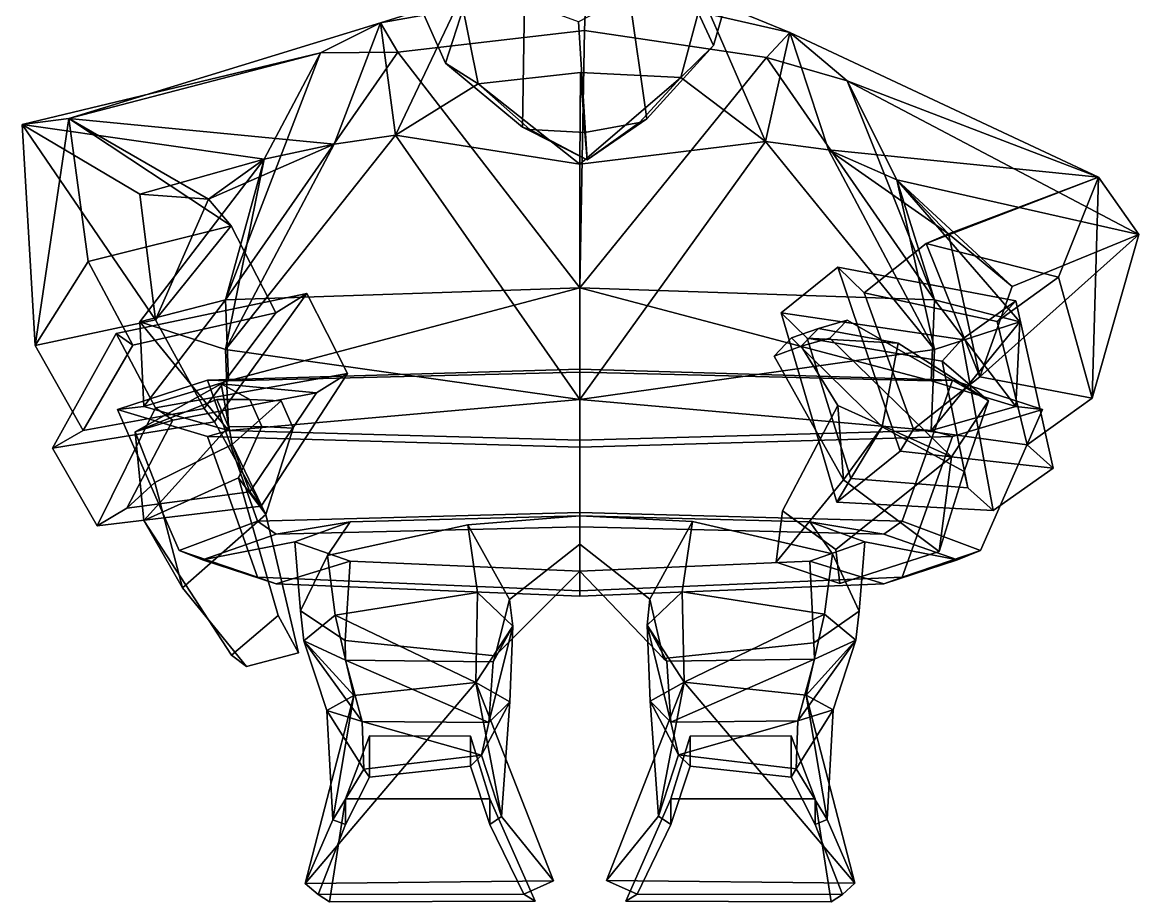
# Model space of a CAD drawing. Extents: x -184 to 181, y -153 to 327.
# Drawn here: x -184.3 to 180.5, y -153 to 134.3 of the extents above; entities that cross this region are included whole.
import ezdxf

# ---------------------------------------------------------------- set-up
doc = ezdxf.new("R2010")
doc.units = 0

msp = doc.modelspace()

# ---------------------------------------------------------------- linework, layer by layer
for points in [[(28.538197, 154.936157, 97.098228), (41.595497, 126.656586, 70.162338), (49.707268, 155.022217, 51.032448), (49.892078, 165.7005, 81.249802)], [(-36.35862, 150.694702, 97.553337), (-59.151081, 158.573792, 82.014503), (-58.000065, 147.982788, 51.787781), (-45.999107, 120.931671, 70.776627)], [(-0.013046, 146.17572, -5.8792), (-67.26973, 134.145935, -3.738704), (-41.010559, 142.347687, 26.432428), (-0.426153, 153.716309, 3.842422)], [(-0.426153, 153.716309, 3.842422), (38.020721, 142.708801, 26.686291), (66.512787, 130.990448, -4.009939), (-0.013046, 146.17572, -5.8792)], [(19.819839, 102.712036, 104.665787), (41.595497, 126.656586, 70.162338), (28.538197, 154.936157, 97.098228), (14.084555, 143.098267, 118.388573)], [(41.595497, 126.656586, 70.162338), (30.886786, 116.210541, 56.32729), (38.020721, 142.708801, 26.686291), (49.707268, 155.022217, 51.032448)], [(-20.812542, 100.056427, 104.950729), (-20.191292, 140.858093, 118.628944), (-36.35862, 150.694702, 97.553337), (-45.999107, 120.931671, 70.776627)], [(-0.013046, 146.17572, -5.8792), (-0.61281, 131.640076, -55.698208), (-61.523647, 124.550598, -48.40007), (-67.26973, 134.145935, -3.738704)], [(-45.999107, 120.931671, 70.776627), (-58.000065, 147.982788, 51.787781), (-41.010559, 142.347687, 26.432428), (-35.345306, 114.14093, 56.549362)], [(-0.013046, 146.17572, -5.8792), (66.512787, 130.990448, -4.009939), (58.914452, 122.821899, -48.135303), (-0.61281, 131.640076, -55.698208)], [(-67.26973, 134.145935, -3.738704), (-62.367287, 97.37558, 52.218258), (-41.010559, 142.347687, 26.432428)], [(-62.367287, 97.37558, 52.218258), (-35.345306, 114.14093, 56.549362), (-41.010559, 142.347687, 26.432428)], [(0.324657, 89.311188, 109.36425), (19.819839, 102.712036, 104.665787), (14.084555, 143.098267, 118.388573), (-2.505983, 134.377411, 125.727081)], [(58.613087, 95.290283, 52.275749), (38.020721, 142.708801, 26.686291), (30.886786, 116.210541, 56.32729)], [(66.512787, 130.990448, -4.009939), (38.020721, 142.708801, 26.686291), (58.613087, 95.290283, 52.275749)], [(0.324657, 89.311188, 109.36425), (-2.505983, 134.377411, 125.727081), (-20.191292, 140.858093, 118.628944), (-20.812542, 100.056427, 104.950729)], [(-82.355919, 94.438126, 26.685612), (-67.26973, 134.145935, -3.738704), (-169.128723, 102.874939, -5.035941)], [(-86.877335, 124.314941, -37.816299), (-169.128723, 102.874939, -5.035941), (-67.26973, 134.145935, -3.738704)], [(-86.877335, 124.314941, -37.816299), (-67.26973, 134.145935, -3.738704), (-61.523647, 124.550598, -48.40007)], [(-82.355919, 94.438126, 26.685612), (-62.367287, 97.37558, 52.218258), (-67.26973, 134.145935, -3.738704)], [(-2.069464, 47.516098, -106.734833), (-61.523647, 124.550598, -48.40007), (-0.61281, 131.640076, -55.698208)], [(-2.069464, 47.516098, -106.734833), (-0.61281, 131.640076, -55.698208), (58.914452, 122.821899, -48.135303)], [(79.171677, 92.617706, 31.824856), (66.512787, 130.990448, -4.009939), (58.613087, 95.290283, 52.275749)], [(85.25959, 115.196899, -38.650887), (58.914452, 122.821899, -48.135303), (66.512787, 130.990448, -4.009939)], [(79.171677, 92.617706, 31.824856), (167.373611, 83.631744, 7.476538), (66.512787, 130.990448, -4.009939)], [(85.25959, 115.196899, -38.650887), (66.512787, 130.990448, -4.009939), (167.373611, 83.631744, 7.476538)], [(-86.877335, 124.314941, -37.816299), (-184.27742, 100.887344, -45.774765), (-169.128723, 102.874939, -5.035941)], [(-105.200508, 89.572311, -15.410001), (-184.27742, 100.887344, -45.774765), (-86.877335, 124.314941, -37.816299)], [(-117.911842, 43.611603, -70.882919), (-61.523647, 124.550598, -48.40007), (-2.069464, 47.516098, -106.734833)], [(-117.911842, 43.611603, -70.882919), (-86.877335, 124.314941, -37.816299), (-61.523647, 124.550598, -48.40007)], [(-117.911842, 43.611603, -70.882919), (-105.200508, 89.572311, -15.410001), (-86.877335, 124.314941, -37.816299)], [(19.819839, 102.712036, 104.665787), (17.360697, 101.544067, 88.793114), (30.886786, 116.210541, 56.32729), (41.595497, 126.656586, 70.162338)], [(-20.812542, 100.056427, 104.950729), (-45.999107, 120.931671, 70.776627), (-35.345306, 114.14093, 56.549362), (-18.444212, 99.203979, 89.044205)], [(113.772919, 43.611603, -70.882912), (-2.069464, 47.516098, -106.734833), (58.914452, 122.821899, -48.135303)], [(113.772919, 43.611603, -70.882912), (58.914452, 122.821899, -48.135303), (85.25959, 115.196899, -38.650887)], [(-18.444212, 99.203979, 89.044205), (-35.345306, 114.14093, 56.549362), (-1.879972, 117.848602, 60.951553), (-0.434574, 98.294373, 84.821075)], [(-1.879972, 117.848602, 60.951553), (-35.345306, 114.14093, 56.549362), (-2.069461, 87.923172, 58.946205)], [(-1.879972, 117.848602, 60.951553), (-2.069461, 87.923172, 58.946205), (30.886786, 116.210541, 56.32729)], [(17.360697, 101.544067, 88.793114), (-0.434574, 98.294373, 84.821075), (-1.879972, 117.848602, 60.951553), (30.886786, 116.210541, 56.32729)], [(-2.069461, 87.923172, 58.946205), (-35.345306, 114.14093, 56.549362), (-62.367287, 97.37558, 52.218258)], [(-2.069461, 87.923172, 58.946205), (58.613087, 95.290283, 52.275749), (30.886786, 116.210541, 56.32729)], [(113.772919, 43.611603, -70.882912), (85.25959, 115.196899, -38.650887), (101.556412, 82.808777, -11.790393)], [(85.25959, 115.196899, -38.650887), (167.373611, 83.631744, 7.476538), (180.532669, 64.90976, -29.319927)], [(101.556412, 82.808777, -11.790393), (85.25959, 115.196899, -38.650887), (180.532669, 64.90976, -29.319927)], [(-180.116882, 28.709549, -9.917194), (-169.128723, 102.874939, -5.035941), (-184.27742, 100.887344, -45.774765)], [(-180.116882, 28.709549, -9.917194), (-162.802261, 56.095306, 19.713604), (-169.128723, 102.874939, -5.035941)], [(-82.355919, 94.438126, 26.685612), (-169.128723, 102.874939, -5.035941), (-123.454453, 76.490143, -8.259327)], [(-116.045807, 67.731842, -2.685701), (-123.454453, 76.490143, -8.259327), (-169.128723, 102.874939, -5.035941)], [(-116.045807, 67.731842, -2.685701), (-169.128723, 102.874939, -5.035941), (-162.802261, 56.095306, 19.713604)], [(0.324657, 89.311188, 109.36425), (17.360697, 101.544067, 88.793114), (19.819839, 102.712036, 104.665787)], [(-145.873108, 78.103699, -50.815151), (-184.27742, 100.887344, -45.774765), (-105.200508, 89.572311, -15.410001)], [(-140.799667, 37.05394, -31.120358), (-180.116882, 28.709549, -9.917194), (-184.27742, 100.887344, -45.774765)], [(-140.799667, 37.05394, -31.120358), (-184.27742, 100.887344, -45.774765), (-145.873108, 78.103699, -50.815151)], [(0.324657, 89.311188, 109.36425), (-20.812542, 100.056427, 104.950729), (-18.444212, 99.203979, 89.044205)], [(0.324657, 89.311188, 109.36425), (-18.444212, 99.203979, 89.044205), (-0.434574, 98.294373, 84.821075)], [(0.324657, 89.311188, 109.36425), (-0.434574, 98.294373, 84.821075), (17.360697, 101.544067, 88.793114)], [(-2.069462, 11.0802, 123.390068), (-62.367287, 97.37558, 52.218258), (-117.911835, 27.382263, 89.88224)], [(-117.911835, 27.382263, 89.88224), (-62.367287, 97.37558, 52.218258), (-82.355919, 94.438126, 26.685612)], [(-2.069462, 11.0802, 123.390068), (-2.069461, 87.923172, 58.946205), (-62.367287, 97.37558, 52.218258)], [(-2.069462, 11.0802, 123.390068), (58.613087, 95.290283, 52.275749), (-2.069461, 87.923172, 58.946205)], [(-2.069462, 11.0802, 123.390068), (113.772919, 27.382263, 89.88224), (58.613087, 95.290283, 52.275749)], [(113.772919, 27.382263, 89.88224), (79.171677, 92.617706, 31.824856), (58.613087, 95.290283, 52.275749)], [(-105.200508, 89.572311, -15.410001), (-82.355919, 94.438126, 26.685612), (-123.454453, 76.490143, -8.259327)], [(-117.911835, 27.382263, 89.88224), (-82.355919, 94.438126, 26.685612), (-105.200508, 89.572311, -15.410001)], [(113.772919, 27.382263, 89.88224), (101.556412, 82.808777, -11.790393), (79.171677, 92.617706, 31.824856)], [(101.556412, 82.808777, -11.790393), (118.425316, 65.117706, 12.644538), (79.171677, 92.617706, 31.824856)], [(79.171677, 92.617706, 31.824856), (118.425316, 65.117706, 12.644538), (167.373611, 83.631744, 7.476538)], [(-145.873108, 78.103699, -50.815151), (-105.200508, 89.572311, -15.410001), (-123.454453, 76.490143, -8.259327)], [(-117.911835, 27.382263, 89.88224), (-105.200508, 89.572311, -15.410001), (-145.836548, 36.403244, 0.521921)], [(-145.836548, 36.403244, 0.521921), (-105.200508, 89.572311, -15.410001), (-117.911842, 43.611603, -70.882919)], [(113.772919, 27.382263, 89.88224), (141.697617, 36.403244, 0.521925), (101.556412, 82.808777, -11.790393)], [(141.697617, 36.403244, 0.521925), (113.772919, 43.611603, -70.882912), (101.556412, 82.808777, -11.790393)], [(139.204041, 47.95694, -26.929749), (118.425316, 65.117706, 12.644538), (101.556412, 82.808777, -11.790393)], [(139.204041, 47.95694, -26.929749), (101.556412, 82.808777, -11.790393), (180.532669, 64.90976, -29.319927)], [(111.053299, 62.023834, 18.092258), (167.373611, 83.631744, 7.476538), (118.425316, 65.117706, 12.644538)], [(111.053299, 62.023834, 18.092258), (154.310989, 51.023148, 46.920353), (167.373611, 83.631744, 7.476538)], [(165.288376, 11.425339, 31.451975), (167.373611, 83.631744, 7.476538), (154.310989, 51.023148, 46.920353)], [(165.288376, 11.425339, 31.451975), (180.532669, 64.90976, -29.319927), (167.373611, 83.631744, 7.476538)], [(-140.799667, 37.05394, -31.120358), (-145.873108, 78.103699, -50.815151), (-123.454453, 76.490143, -8.259327)], [(-140.799667, 37.05394, -31.120358), (-123.454453, 76.490143, -8.259327), (-116.045807, 67.731842, -2.685701)], [(-162.802261, 56.095306, 19.713604), (-148.200378, 28.739685, 38.306675), (-101.476746, 39.306519, 14.178519), (-116.045807, 67.731842, -2.685701)], [(-116.045807, 67.731842, -2.685701), (-101.476746, 39.306519, 14.178519), (-124.890518, 8.115479, -16.289568), (-140.799667, 37.05394, -31.120358)], [(111.053299, 62.023834, 18.092258), (128.598511, 18.457962, 5.578405), (106.919014, 1.346451, 28.981041), (90.798592, 45.900375, 43.280315)], [(154.310989, 51.023148, 46.920353), (111.053299, 62.023834, 18.092258), (90.798592, 45.900375, 43.280315), (134.257843, 36.541519, 73.290794)], [(128.598511, 18.457962, 5.578405), (111.053299, 62.023834, 18.092258), (118.425316, 65.117706, 12.644538)], [(128.598511, 18.457962, 5.578405), (118.425316, 65.117706, 12.644538), (139.204041, 47.95694, -26.929749)], [(128.598511, 18.457962, 5.578405), (139.204041, 47.95694, -26.929749), (180.532669, 64.90976, -29.319927)], [(128.598511, 18.457962, 5.578405), (180.532669, 64.90976, -29.319927), (165.288376, 11.425339, 31.451975)], [(-164.443878, 0.956573, 7.071625), (-148.200378, 28.739685, 38.306675), (-162.802261, 56.095306, 19.713604), (-180.116882, 28.709549, -9.917194)], [(102.636093, -5.84166, 21.002914), (81.863823, -22.522705, 42.40176), (63.752842, 39.304367, 64.464226), (82.192108, 54.256516, 41.36253)], [(82.192108, 54.256516, 41.36253), (63.752842, 39.304367, 64.464226), (122.727051, 30.679428, 106.57325), (140.440628, 43.262711, 82.545059)], [(102.636093, -5.84166, 21.002914), (82.192108, 54.256516, 41.36253), (90.798592, 45.900375, 43.280315), (106.919014, 1.346451, 28.981041)], [(82.192108, 54.256516, 41.36253), (140.440628, 43.262711, 82.545059), (134.257843, 36.541519, 73.290794), (90.798592, 45.900375, 43.280315)], [(-116.878433, 17.149979, -78.540314), (-117.911842, 43.611603, -70.882919), (-2.069464, 47.516098, -106.734833)], [(-116.878433, 17.149979, -78.540314), (-2.069464, 47.516098, -106.734833), (-2.03787, 19.954697, -109.8871)], [(112.739502, 17.149994, -78.540314), (-2.03787, 19.954697, -109.8871), (-2.069464, 47.516098, -106.734833)], [(112.739502, 17.149994, -78.540314), (-2.069464, 47.516098, -106.734833), (113.772919, 43.611603, -70.882912)], [(144.099197, -3.826309, 56.409843), (165.288376, 11.425339, 31.451975), (154.310989, 51.023148, 46.920353), (134.257843, 36.541519, 73.290794)], [(-91.261032, 45.715805, 15.639552), (-153.65535, 32.581924, 49.465679), (-140.774841, 8.325974, 66.647209), (-78.065781, 19.526688, 31.04336)], [(-91.261032, 45.715805, 15.639552), (-101.476746, 39.306519, 14.178519), (-148.200378, 28.739685, 38.306675), (-153.65535, 32.581924, 49.465679)], [(-121.486687, 3.772964, -26.449259), (-124.890518, 8.115479, -16.289568), (-101.476746, 39.306519, 14.178519), (-91.261032, 45.715805, 15.639552)], [(-121.486687, 3.772964, -26.449259), (-91.261032, 45.715805, 15.639552), (-78.065781, 19.526688, 31.04336), (-106.217346, -23.821236, -13.293921)], [(-144.562393, 8.797226, 4.200731), (-145.836548, 36.403244, 0.521921), (-117.911842, 43.611603, -70.882919)], [(-144.562393, 8.797226, 4.200731), (-117.911842, 43.611603, -70.882919), (-116.878433, 17.149979, -78.540314)], [(140.423492, 8.797226, 4.200735), (112.739502, 17.149994, -78.540314), (113.772919, 43.611603, -70.882912)], [(140.423492, 8.797226, 4.200735), (113.772919, 43.611603, -70.882912), (141.697617, 36.403244, 0.521925)], [(132.978607, -25.279663, 81.516594), (152.54892, -11.382721, 58.693508), (140.440628, 43.262711, 82.545059), (122.727051, 30.679428, 106.57325)], [(152.54892, -11.382721, 58.693508), (144.099197, -3.826309, 56.409843), (134.257843, 36.541519, 73.290794), (140.440628, 43.262711, 82.545059)], [(-140.799667, 37.05394, -31.120358), (-124.890518, 8.115479, -16.289568), (-164.443878, 0.956573, 7.071625), (-180.116882, 28.709549, -9.917194)], [(81.863823, -22.522705, 42.40176), (86.50116, -14.769257, 51.021816), (72.226204, 31.116104, 66.376228), (63.752842, 39.304367, 64.464226)], [(63.752842, 39.304367, 64.464226), (72.226204, 31.116104, 66.376228), (116.310257, 23.580399, 96.892334), (122.727051, 30.679428, 106.57325)], [(70.224411, 28.41507, 119.172981), (79.650215, 31.021652, 124.973839), (85.313499, 36.989227, 114.984978), (75.950668, 34.284302, 109.137421)], [(75.950668, 34.284302, 109.137421), (85.313499, 36.989227, 114.984978), (131.442688, 10.572571, 79.037415), (101.94677, 29.486984, 75.258301)], [(79.650215, 31.021652, 124.973839), (119.315689, -7.735153, 104.115082), (131.442688, 10.572571, 79.037415), (85.313499, 36.989227, 114.984978)], [(-116.878433, 0.884094, 82.586967), (-145.836548, 36.403244, 0.521921), (-144.562393, 8.797226, 4.200731)], [(-116.878433, 0.884094, 82.586967), (-117.911835, 27.382263, 89.88224), (-145.836548, 36.403244, 0.521921)], [(61.434349, 25.216995, 113.415581), (70.224411, 28.41507, 119.172981), (75.950668, 34.284302, 109.137421), (67.120018, 31.193024, 103.39315)], [(67.120018, 31.193024, 103.39315), (75.950668, 34.284302, 109.137421), (101.94677, 29.486984, 75.258301), (96.759895, 2.150848, 57.951656)], [(112.739502, 0.884094, 82.586975), (141.697617, 36.403244, 0.521925), (113.772919, 27.382263, 89.88224)], [(112.739502, 0.884094, 82.586975), (140.423492, 8.797226, 4.200735), (141.697617, 36.403244, 0.521925)], [(-159.846237, -30.281433, 21.813068), (-140.774841, 8.325974, 66.647209), (-153.65535, 32.581924, 49.465679), (-174.377655, -4.906113, 6.258451)], [(-174.377655, -4.906113, 6.258451), (-153.65535, 32.581924, 49.465679), (-148.200378, 28.739685, 38.306675), (-164.443878, 0.956573, 7.071625)], [(61.434349, 25.216995, 113.415581), (67.120018, 31.193024, 103.39315), (96.759895, 2.150848, 57.951656), (84.092262, -15.231079, 83.402855)], [(70.224411, 28.41507, 119.172981), (82.228264, 9.041473, 113.901093), (119.315689, -7.735153, 104.115082), (79.650215, 31.021652, 124.973839)], [(96.759895, 2.150848, 57.951656), (101.94677, 29.486984, 75.258301), (72.226204, 31.116104, 66.376228), (86.50116, -14.769257, 51.021816)], [(101.94677, 29.486984, 75.258301), (131.442688, 10.572571, 79.037415), (116.310257, 23.580399, 96.892334), (72.226204, 31.116104, 66.376228)], [(132.978607, -25.279663, 81.516594), (122.727051, 30.679428, 106.57325), (116.310257, 23.580399, 96.892334), (124.66996, -17.811188, 79.294693)], [(-116.878433, 0.884094, 82.586967), (-2.069462, 11.0802, 123.390068), (-117.911835, 27.382263, 89.88224)], [(112.739502, 0.884094, 82.586975), (113.772919, 27.382263, 89.88224), (-2.069462, 11.0802, 123.390068)], [(61.434349, 25.216995, 113.415581), (84.092262, -15.231079, 83.402855), (82.228264, 9.041473, 113.901093), (70.224411, 28.41507, 119.172981)], [(123.461662, -12.471405, 62.578999), (124.66996, -17.811188, 79.294693), (116.310257, 23.580399, 96.892334), (131.442688, 10.572571, 79.037415)], [(-78.065781, 19.526688, 31.04336), (-140.774841, 8.325974, 66.647209), (-135.131714, 4.256348, 54.947433), (-88.117767, 13.242172, 29.641954)], [(-107.398743, -28.683228, -85.278419), (-123.803268, 17.376694, -90.59626), (-2.068983, 20.986877, -126.102699), (-2.069467, -25.883934, -120.6922)], [(-123.803268, 17.376694, -90.59626), (-116.878433, 17.149979, -78.540314), (-2.03787, 19.954697, -109.8871), (-2.068983, 20.986877, -126.102699)], [(-106.217346, -23.821236, -13.293921), (-78.065781, 19.526688, 31.04336), (-88.117767, 13.242172, 29.641954), (-109.907211, -19.138931, -2.321817)], [(103.259811, -28.68322, -85.278419), (-2.069467, -25.883934, -120.6922), (-2.068983, 20.986877, -126.102699), (119.664337, 17.376694, -90.59626)], [(119.664337, 17.376694, -90.59626), (-2.068983, 20.986877, -126.102699), (-2.03787, 19.954697, -109.8871), (112.739502, 17.149994, -78.540314)], [(128.598511, 18.457962, 5.578405), (165.288376, 11.425339, 31.451975), (144.099197, -3.826309, 56.409843), (106.919014, 1.346451, 28.981041)], [(-132.977158, -38.264717, 9.634261), (-153.218445, 7.795197, 4.316419), (-123.803268, 17.376694, -90.59626), (-107.398743, -28.683228, -85.278419)], [(-123.803268, 17.376694, -90.59626), (-153.218445, 7.795197, 4.316419), (-144.562393, 8.797226, 4.200731), (-116.878433, 17.149979, -78.540314)], [(-119.281433, 16.181458, 39.479507), (-88.117767, 13.242172, 29.641954), (-135.131714, 4.256348, 54.947433), (-147.370895, 0.433517, 37.351341)], [(-109.972107, 10.990005, 87.16394), (-119.281433, 16.181458, 39.479507), (-147.370895, 0.433517, 37.351341), (-120.74498, 10.995209, 90.785866)], [(-115.650429, -3.688599, 17.376215), (-109.907211, -19.138931, -2.321817), (-88.117767, 13.242172, 29.641954), (-119.281433, 16.181458, 39.479507)], [(-99.681236, 10.562027, 83.362885), (-115.650429, -3.688599, 17.376215), (-119.281433, 16.181458, 39.479507), (-109.972107, 10.990005, 87.16394)], [(128.838226, -38.264709, 9.634265), (103.259811, -28.68322, -85.278419), (119.664337, 17.376694, -90.59626), (149.079514, 7.795212, 4.316423)], [(119.664337, 17.376694, -90.59626), (112.739502, 17.149994, -78.540314), (140.423492, 8.797226, 4.200735), (149.079514, 7.795212, 4.316423)], [(-116.856903, 2.149124, 99.393532), (-120.74498, 10.995209, 90.785866), (-147.370895, 0.433517, 37.351341), (-144.562851, -28.529312, 56.946594)], [(-106.048439, 2.222198, 95.863396), (-109.972107, 10.990005, 87.16394), (-120.74498, 10.995209, 90.785866), (-116.856903, 2.149124, 99.393532)], [(-116.878433, 0.884094, 82.586967), (-2.069462, -2.241638, 114.001472), (-2.069462, 11.0802, 123.390068)], [(-95.778496, 1.697205, 92.004227), (-99.681236, 10.562027, 83.362885), (-109.972107, 10.990005, 87.16394), (-106.048439, 2.222198, 95.863396)], [(112.739502, 0.884094, 82.586975), (-2.069462, 11.0802, 123.390068), (-2.069462, -2.241638, 114.001472)], [(-121.486687, 3.772964, -26.449259), (-174.377655, -4.906113, 6.258451), (-164.443878, 0.956573, 7.071625), (-124.890518, 8.115479, -16.289568)], [(-159.846237, -30.281433, 21.813068), (-150.072647, -24.491249, 22.649309), (-135.131714, 4.256348, 54.947433), (-140.774841, 8.325974, 66.647209)], [(-153.218445, 7.795197, 4.316419), (-123.803268, -1.003769, 91.477562), (-116.878433, 0.884094, 82.586967), (-144.562393, 8.797226, 4.200731)], [(-123.803268, -1.003769, 91.477562), (-153.218445, 7.795197, 4.316419), (-132.977158, -38.264717, 9.634261), (-107.398735, -47.063683, 96.79541)], [(-95.778496, 1.697205, 92.004227), (-104.717194, -26.502777, 45.366779), (-115.650429, -3.688599, 17.376215), (-99.681236, 10.562027, 83.362885)], [(62.086258, -42.091507, 143.010147), (64.188309, -25.375351, 152.514679), (82.228264, 9.041473, 113.901093), (84.092262, -15.231079, 83.402855)], [(64.188309, -25.375351, 152.514679), (81.598091, -37.957077, 153.458862), (119.315689, -7.735153, 104.115082), (82.228264, 9.041473, 113.901093)], [(119.664337, -1.003754, 91.47757), (103.259811, -47.063675, 96.79541), (128.838226, -38.264709, 9.634265), (149.079514, 7.795212, 4.316423)], [(149.079514, 7.795212, 4.316423), (140.423492, 8.797226, 4.200735), (112.739502, 0.884094, 82.586975), (119.664337, -1.003754, 91.47757)], [(115.300674, -38.573975, 85.345123), (123.461662, -12.471405, 62.578999), (131.442688, 10.572571, 79.037415), (119.315689, -7.735153, 104.115082)], [(-121.486687, 3.772964, -26.449259), (-106.217346, -23.821236, -13.293921), (-159.846237, -30.281433, 21.813068), (-174.377655, -4.906113, 6.258451)], [(-140.966949, -16.049011, 17.147139), (-147.370895, 0.433517, 37.351341), (-135.131714, 4.256348, 54.947433), (-150.072647, -24.491249, 22.649309)], [(-131.904205, -50.474678, 30.915382), (-144.562851, -28.529312, 56.946594), (-147.370895, 0.433517, 37.351341), (-140.966949, -16.049011, 17.147139)], [(-106.048439, 2.222198, 95.863396), (-116.856903, 2.149124, 99.393532), (-144.562851, -28.529312, 56.946594), (-113.612617, -14.56929, 81.439423)], [(-2.069462, -4.550644, 126.977654), (-2.069462, -2.241638, 114.001472), (-116.878433, 0.884094, 82.586967), (-123.803268, -1.003769, 91.477562)], [(-95.778496, 1.697205, 92.004227), (-106.048439, 2.222198, 95.863396), (-113.612617, -14.56929, 81.439423), (-104.717194, -26.502777, 45.366779)], [(-2.069462, -4.550644, 126.977654), (119.664337, -1.003754, 91.47757), (112.739502, 0.884094, 82.586975), (-2.069462, -2.241638, 114.001472)], [(84.092262, -15.231079, 83.402855), (96.759895, 2.150848, 57.951656), (123.461662, -12.471405, 62.578999), (115.300674, -38.573975, 85.345123)], [(96.759895, 2.150848, 57.951656), (86.50116, -14.769257, 51.021816), (124.66996, -17.811188, 79.294693), (123.461662, -12.471405, 62.578999)], [(102.636093, -5.84166, 21.002914), (106.919014, 1.346451, 28.981041), (144.099197, -3.826309, 56.409843), (152.54892, -11.382721, 58.693508)], [(-2.069463, -51.43277, 132.390427), (-2.069462, -4.550644, 126.977654), (-123.803268, -1.003769, 91.477562), (-107.398735, -47.063683, 96.79541)], [(-2.069463, -51.43277, 132.390427), (103.259811, -47.063675, 96.79541), (119.664337, -1.003754, 91.47757), (-2.069462, -4.550644, 126.977654)], [(-115.650429, -3.688599, 17.376215), (-140.966949, -16.049011, 17.147139), (-150.072647, -24.491249, 22.649309), (-109.907211, -19.138931, -2.321817)], [(-104.717194, -26.502777, 45.366779), (-131.904205, -50.474678, 30.915382), (-140.966949, -16.049011, 17.147139), (-115.650429, -3.688599, 17.376215)], [(102.636093, -5.84166, 21.002914), (152.54892, -11.382721, 58.693508), (132.978607, -25.279663, 81.516594), (81.863823, -22.522705, 42.40176)], [(82.82679, -49.062363, 134.731415), (115.300674, -38.573975, 85.345123), (119.315689, -7.735153, 104.115082), (81.598091, -37.957077, 153.458862)], [(-100.697144, -59.545074, 109.923447), (-113.612617, -14.56929, 81.439423), (-144.562851, -28.529312, 56.946594), (-115.891823, -72.457436, 101.880798)], [(-94.067032, -71.681648, 96.398293), (-104.717194, -26.502777, 45.366779), (-113.612617, -14.56929, 81.439423), (-100.697144, -59.545074, 109.923447)], [(62.086258, -42.091507, 143.010147), (84.092262, -15.231079, 83.402855), (115.300674, -38.573975, 85.345123), (82.82679, -49.062363, 134.731415)], [(81.863823, -22.522705, 42.40176), (132.978607, -25.279663, 81.516594), (124.66996, -17.811188, 79.294693), (86.50116, -14.769257, 51.021816)], [(-106.217346, -23.821236, -13.293921), (-109.907211, -19.138931, -2.321817), (-150.072647, -24.491249, 22.649309), (-159.846237, -30.281433, 21.813068)], [(62.086258, -42.091507, 143.010147), (82.82679, -49.062363, 134.731415), (81.598091, -37.957077, 153.458862), (64.188309, -25.375351, 152.514679)], [(-111.041763, -76.241615, 80.959221), (-115.891823, -72.457436, 101.880798), (-144.562851, -28.529312, 56.946594), (-131.904205, -50.474678, 30.915382)], [(-132.977158, -38.264717, 9.634261), (-107.398743, -28.683228, -85.278419), (-101.377144, -32.951477, -72.755859), (-125.450172, -41.30423, 9.985188)], [(-94.067032, -71.681648, 96.398293), (-111.041763, -76.241615, 80.959221), (-131.904205, -50.474678, 30.915382), (-104.717194, -26.502777, 45.366779)], [(-125.450172, -41.30423, 9.985188), (-101.377144, -32.951477, -72.755859), (-77.176857, -28.891846, -55.743134), (-95.199806, -35.45903, 9.310332)], [(-107.398743, -28.683228, -85.278419), (-2.069467, -25.883934, -120.6922), (-2.069467, -30.59124, -104.08197), (-101.377144, -32.951477, -72.755859)], [(-101.377144, -32.951477, -72.755859), (-2.069467, -30.59124, -104.08197), (-2.069466, -26.924599, -82.67308), (-77.176857, -28.891846, -55.743134)], [(-95.199806, -35.45903, 9.310332), (-77.176857, -28.891846, -55.743134), (-84.547188, -39.891312, -33.866947), (-93.395378, -57.975311, 9.371853)], [(-77.176857, -28.891846, -55.743134), (-2.069466, -26.924599, -82.67308), (-38.64814, -29.86293, -58.773888), (-84.547188, -39.891312, -33.866947)], [(-2.069466, -26.924599, -82.67308), (-2.069465, -36.179733, 9.006751), (-25.041691, -54.32608, 6.020479), (-38.64814, -29.86293, -58.773888)], [(103.259811, -28.68322, -85.278419), (97.238205, -32.951462, -72.755852), (-2.069467, -30.59124, -104.08197), (-2.069467, -25.883934, -120.6922)], [(97.238205, -32.951462, -72.755852), (73.037933, -28.891846, -55.74313), (-2.069466, -26.924599, -82.67308), (-2.069467, -30.59124, -104.08197)], [(73.037933, -28.891846, -55.74313), (80.49321, -39.366974, -34.112186), (34.698978, -28.843613, -59.12838), (-2.069466, -26.924599, -82.67308)], [(20.807825, -54.249901, 5.473021), (-2.069465, -36.179733, 9.006751), (-2.069466, -26.924599, -82.67308), (34.698978, -28.843613, -59.12838)], [(19.877596, -62.716881, -0.390617), (20.807825, -54.249901, 5.473021), (34.698978, -28.843613, -59.12838), (31.373661, -51.796082, -27.914082)], [(77.881561, -59.117279, -15.194013), (31.373661, -51.796082, -27.914082), (34.698978, -28.843613, -59.12838), (80.49321, -39.366974, -34.112186)], [(91.060875, -35.45903, 9.310334), (89.147156, -58.123474, 9.030437), (80.49321, -39.366974, -34.112186), (73.037933, -28.891846, -55.74313)], [(121.311241, -41.304222, 9.985191), (91.060875, -35.45903, 9.310334), (73.037933, -28.891846, -55.74313), (97.238205, -32.951462, -72.755852)], [(128.838226, -38.264709, 9.634265), (121.311241, -41.304222, 9.985191), (97.238205, -32.951462, -72.755852), (103.259811, -28.68322, -85.278419)], [(-81.99337, -59.413689, -14.92722), (-84.547188, -39.891312, -33.866947), (-38.64814, -29.86293, -58.773888), (-35.492294, -52.073456, -27.661127)], [(-23.983461, -62.998734, -0.144123), (-35.492294, -52.073456, -27.661127), (-38.64814, -29.86293, -58.773888), (-25.041691, -54.32608, 6.020479)], [(-101.377144, -49.217361, 88.371429), (-125.450172, -41.30423, 9.985188), (-95.199806, -35.45903, 9.310332), (-77.176857, -41.744858, 71.576729)], [(-77.176857, -41.744858, 71.576729), (-95.199806, -35.45903, 9.310332), (-93.395378, -57.975311, 9.371853), (-78.792816, -67.730759, 50.003685)], [(-2.069465, -36.179733, 9.006751), (-2.069464, -45.078262, 97.154205), (-29.795259, -72.692848, 70.257858), (-25.041691, -54.32608, 6.020479)], [(20.807825, -54.249901, 5.473021), (25.304005, -73.612076, 69.710381), (-2.069464, -45.078262, 97.154205), (-2.069465, -36.179733, 9.006751)], [(73.037933, -41.744858, 71.576729), (74.386475, -68.466469, 49.633011), (89.147156, -58.123474, 9.030437), (91.060875, -35.45903, 9.310334)], [(97.238213, -49.217361, 88.371429), (73.037933, -41.744858, 71.576729), (91.060875, -35.45903, 9.310334), (121.311241, -41.304222, 9.985191)], [(-107.398735, -47.063683, 96.79541), (-132.977158, -38.264717, 9.634261), (-125.450172, -41.30423, 9.985188), (-101.377144, -49.217361, 88.371429)], [(-92.252159, -67.86438, 4.324375), (-93.395378, -57.975311, 9.371853), (-84.547188, -39.891312, -33.866947), (-81.99337, -59.413689, -14.92722)], [(88.149597, -67.558846, 4.056153), (77.881561, -59.117279, -15.194013), (80.49321, -39.366974, -34.112186), (89.147156, -58.123474, 9.030437)], [(103.259811, -47.063675, 96.79541), (97.238213, -49.217361, 88.371429), (121.311241, -41.304222, 9.985191), (128.838226, -38.264709, 9.634265)], [(-2.069464, -53.200829, 119.884956), (-101.377144, -49.217361, 88.371429), (-77.176857, -41.744858, 71.576729), (-2.069464, -45.078262, 97.154205)], [(-2.069464, -45.078262, 97.154205), (-77.176857, -41.744858, 71.576729), (-78.792816, -67.730759, 50.003685), (-29.795259, -72.692848, 70.257858)], [(-2.069464, -45.078262, 97.154205), (25.304005, -73.612076, 69.710381), (74.386475, -68.466469, 49.633011), (73.037933, -41.744858, 71.576729)], [(-2.069464, -53.200829, 119.884956), (-2.069464, -45.078262, 97.154205), (73.037933, -41.744858, 71.576729), (97.238213, -49.217361, 88.371429)], [(-2.069463, -51.43277, 132.390427), (-107.398735, -47.063683, 96.79541), (-101.377144, -49.217361, 88.371429), (-2.069464, -53.200829, 119.884956)], [(-2.069463, -51.43277, 132.390427), (-2.069464, -53.200829, 119.884956), (97.238213, -49.217361, 88.371429), (103.259811, -47.063675, 96.79541)], [(-36.073254, -81.469353, -15.771581), (-81.99337, -59.413689, -14.92722), (-35.492294, -52.073456, -27.661127)], [(-36.073254, -81.469353, -15.771581), (-35.492294, -52.073456, -27.661127), (-23.983461, -62.998734, -0.144123)], [(-30.416643, -74.717499, 27.379244), (-23.983461, -62.998734, -0.144123), (-25.041691, -54.32608, 6.020479), (-29.795259, -72.692848, 70.257858)], [(31.965845, -81.275368, -16.02334), (19.877596, -62.716881, -0.390617), (31.373661, -51.796082, -27.914082)], [(26.323862, -74.425293, 27.133383), (25.304005, -73.612076, 69.710381), (20.807825, -54.249901, 5.473021), (19.877596, -62.716881, -0.390617)], [(31.965845, -81.275368, -16.02334), (31.373661, -51.796082, -27.914082), (77.881561, -59.117279, -15.194013)], [(-78.694191, -74.132317, 20.849022), (-78.792816, -67.730759, 50.003685), (-93.395378, -57.975311, 9.371853), (-92.252159, -67.86438, 4.324375)], [(74.59919, -73.826271, 20.586838), (88.149597, -67.558846, 4.056153), (89.147156, -58.123474, 9.030437), (74.386475, -68.466469, 49.633011)], [(-94.067032, -71.681648, 96.398293), (-100.697144, -59.545074, 109.923447), (-115.891823, -72.457436, 101.880798), (-111.041763, -76.241615, 80.959221)], [(-75.990929, -85.717224, -4.063347), (-92.252159, -67.86438, 4.324375), (-81.99337, -59.413689, -14.92722)], [(-75.990929, -85.717224, -4.063347), (-81.99337, -59.413689, -14.92722), (-36.073254, -81.469353, -15.771581)], [(71.888649, -85.511543, -4.327386), (31.965845, -81.275368, -16.02334), (77.881561, -59.117279, -15.194013)], [(71.888649, -85.511543, -4.327386), (77.881561, -59.117279, -15.194013), (88.149597, -67.558846, 4.056153)], [(-24.941086, -87.705833, 9.757137), (-36.073254, -81.469353, -15.771581), (-23.983461, -62.998734, -0.144123)], [(-31.78644, -94.5299, 35.415833), (-24.941086, -87.705833, 9.757137), (-23.983461, -62.998734, -0.144123)], [(-31.78644, -94.5299, 35.415833), (-23.983461, -62.998734, -0.144123), (-30.416643, -74.717499, 27.379244)], [(27.699415, -94.338387, 35.168926), (26.323862, -74.425293, 27.133383), (19.877596, -62.716881, -0.390617)], [(27.699415, -94.338387, 35.168926), (19.877596, -62.716881, -0.390617), (20.843737, -87.515785, 9.510743)], [(20.843737, -87.515785, 9.510743), (19.877596, -62.716881, -0.390617), (31.965845, -81.275368, -16.02334)], [(-73.204498, -94.206581, 29.208473), (-78.694191, -74.132317, 20.849022), (-92.252159, -67.86438, 4.324375)], [(-73.204498, -94.206581, 29.208473), (-92.252159, -67.86438, 4.324375), (-84.817787, -90.594971, 13.806706)], [(-84.817787, -90.594971, 13.806706), (-92.252159, -67.86438, 4.324375), (-75.990929, -85.717224, -4.063347)], [(-30.416643, -74.717499, 27.379244), (-29.795259, -72.692848, 70.257858), (-78.792816, -67.730759, 50.003685), (-78.694191, -74.132317, 20.849022)], [(26.323862, -74.425293, 27.133383), (74.59919, -73.826271, 20.586838), (74.386475, -68.466469, 49.633011), (25.304005, -73.612076, 69.710381)], [(69.115471, -94.002502, 28.94759), (88.149597, -67.558846, 4.056153), (74.59919, -73.826271, 20.586838)], [(69.115471, -94.002502, 28.94759), (80.72274, -90.387047, 13.540982), (88.149597, -67.558846, 4.056153)], [(80.72274, -90.387047, 13.540982), (71.888649, -85.511543, -4.327386), (88.149597, -67.558846, 4.056153)], [(-31.78644, -94.5299, 35.415833), (-30.416643, -74.717499, 27.379244), (-78.694191, -74.132317, 20.849022)], [(-31.78644, -94.5299, 35.415833), (-78.694191, -74.132317, 20.849022), (-73.204498, -94.206581, 29.208473)], [(27.699415, -94.338387, 35.168926), (74.59919, -73.826271, 20.586838), (26.323862, -74.425293, 27.133383)], [(27.699415, -94.338387, 35.168926), (69.115471, -94.002502, 28.94759), (74.59919, -73.826271, 20.586838)], [(-91.84758, -147.126144, -29.48847), (-75.990929, -85.717224, -4.063347), (-36.073254, -81.469353, -15.771581)], [(-10.680984, -146.221512, -35.969856), (-91.84758, -147.126144, -29.48847), (-36.073254, -81.469353, -15.771581)], [(-10.680984, -146.221512, -35.969856), (-36.073254, -81.469353, -15.771581), (-27.66452, -125.183434, -6.697343)], [(-27.66452, -125.183434, -6.697343), (-36.073254, -81.469353, -15.771581), (-24.941086, -87.705833, 9.757137)], [(6.643347, -146.13092, -36.194157), (23.628729, -125.098541, -6.916918), (31.965845, -81.275368, -16.02334)], [(6.643347, -146.13092, -36.194157), (31.965845, -81.275368, -16.02334), (87.812088, -147.019608, -29.733988)], [(23.628729, -125.098541, -6.916918), (20.843737, -87.515785, 9.510743), (31.965845, -81.275368, -16.02334)], [(87.812088, -147.019608, -29.733988), (31.965845, -81.275368, -16.02334), (71.888649, -85.511543, -4.327386)], [(-91.84758, -147.126144, -29.48847), (-82.774567, -126.315987, -3.5702), (-75.990929, -85.717224, -4.063347)], [(-82.774567, -126.315987, -3.5702), (-84.817787, -90.594971, 13.806706), (-75.990929, -85.717224, -4.063347)], [(30.137802, -105.076378, 20.079918), (27.699415, -94.338387, 35.168926), (20.843737, -87.515785, 9.510743)], [(23.628729, -125.098541, -6.916918), (30.137802, -105.076378, 20.079918), (20.843737, -87.515785, 9.510743)], [(87.812088, -147.019608, -29.733988), (71.888649, -85.511543, -4.327386), (78.740051, -126.219887, -3.804442)], [(78.740051, -126.219887, -3.804442), (71.888649, -85.511543, -4.327386), (80.72274, -90.387047, 13.540982)], [(-72.662666, -109.754356, 12.643307), (-73.204498, -94.206581, 29.208473), (-84.817787, -90.594971, 13.806706)], [(-82.774567, -126.315987, -3.5702), (-72.662666, -109.754356, 12.643307), (-84.817787, -90.594971, 13.806706)], [(-27.66452, -125.183434, -6.697343), (-24.941086, -87.705833, 9.757137), (-34.172089, -105.153984, 20.292513)], [(-34.172089, -105.153984, 20.292513), (-24.941086, -87.705833, 9.757137), (-31.78644, -94.5299, 35.415833)], [(78.740051, -126.219887, -3.804442), (80.72274, -90.387047, 13.540982), (68.627838, -109.665955, 12.41852)], [(68.627838, -109.665955, 12.41852), (80.72274, -90.387047, 13.540982), (69.115471, -94.002502, 28.94759)], [(-34.172089, -105.153984, 20.292513), (-31.78644, -94.5299, 35.415833), (-73.204498, -94.206581, 29.208473)], [(-72.662666, -109.754356, 12.643307), (-34.172089, -105.153984, 20.292513), (-73.204498, -94.206581, 29.208473)], [(30.137802, -105.076378, 20.079918), (69.115471, -94.002502, 28.94759), (27.699415, -94.338387, 35.168926)], [(68.627838, -109.665955, 12.41852), (69.115471, -94.002502, 28.94759), (30.137802, -105.076378, 20.079918)], [(-31.473774, -119.444244, 102.617195), (-37.787899, -98.998032, 87.801697), (-70.777412, -98.812729, 87.801697), (-78.613716, -119.444244, 102.617195)], [(-78.613716, -119.444244, 102.617195), (-70.777412, -98.812729, 87.801697), (-70.777412, -112.334427, 35.947453), (-78.613716, -127.827744, 43.725594)], [(-37.787899, -98.998032, 87.801697), (-37.787899, -108.736435, 35.947453), (-70.777412, -112.334427, 35.947453), (-70.777412, -98.812729, 87.801697)], [(-31.473774, -119.444244, 102.617195), (-31.473774, -127.827744, 43.725594), (-37.787899, -108.736435, 35.947453), (-37.787899, -98.998032, 87.801697)], [(27.673773, -119.444244, 102.617195), (74.813721, -119.444244, 102.617195), (66.977409, -98.812729, 87.801697), (33.987896, -98.998032, 87.801697)], [(27.673773, -119.444244, 102.617195), (33.987896, -98.998032, 87.801697), (33.987896, -108.736435, 35.947453), (27.673773, -127.827744, 43.725594)], [(33.987896, -98.998032, 87.801697), (66.977409, -98.812729, 87.801697), (66.977409, -112.334427, 35.947453), (33.987896, -108.736435, 35.947453)], [(74.813721, -119.444244, 102.617195), (74.813721, -127.827744, 43.725594), (66.977409, -112.334427, 35.947453), (66.977409, -98.812729, 87.801697)], [(-34.172089, -105.153984, 20.292513), (-72.662666, -109.754356, 12.643307), (-70.777412, -112.334427, 35.947453), (-37.787899, -108.736435, 35.947453)], [(-27.66452, -125.183434, -6.697343), (-34.172089, -105.153984, 20.292513), (-37.787899, -108.736435, 35.947453), (-31.473774, -127.827744, 43.725594)], [(23.628729, -125.098541, -6.916918), (27.673773, -127.827744, 43.725594), (33.987896, -108.736435, 35.947453), (30.137802, -105.076378, 20.079918)], [(30.137802, -105.076378, 20.079918), (33.987896, -108.736435, 35.947453), (66.977409, -112.334427, 35.947453), (68.627838, -109.665955, 12.41852)], [(-82.774567, -126.315987, -3.5702), (-78.613716, -127.827744, 43.725594), (-70.777412, -112.334427, 35.947453), (-72.662666, -109.754356, 12.643307)], [(78.740051, -126.219887, -3.804442), (68.627838, -109.665955, 12.41852), (66.977409, -112.334427, 35.947453), (74.813721, -127.827744, 43.725594)], [(-83.890282, -153.02951, 102.617195), (-78.613716, -119.444244, 102.617195), (-78.613716, -127.827744, 43.725594), (-87.594154, -150.723206, 36.317848)], [(-16.70689, -152.844193, 102.617195), (-31.473774, -119.444244, 102.617195), (-78.613716, -119.444244, 102.617195), (-83.890282, -153.02951, 102.617195)], [(-16.70689, -152.844193, 102.617195), (-20.410763, -150.61731, 32.613968), (-31.473774, -127.827744, 43.725594), (-31.473774, -119.444244, 102.617195)], [(12.906889, -152.844193, 102.617195), (80.090286, -153.02951, 102.617195), (74.813721, -119.444244, 102.617195), (27.673773, -119.444244, 102.617195)], [(12.906889, -152.844193, 102.617195), (27.673773, -119.444244, 102.617195), (27.673773, -127.827744, 43.725594), (16.610764, -150.61731, 32.613968)], [(80.090286, -153.02951, 102.617195), (83.794151, -150.723206, 36.317848), (74.813721, -127.827744, 43.725594), (74.813721, -119.444244, 102.617195)], [(-91.84758, -147.126144, -29.48847), (-87.594154, -150.723206, 36.317848), (-78.613716, -127.827744, 43.725594), (-82.774567, -126.315987, -3.5702)], [(-10.680984, -146.221512, -35.969856), (-27.66452, -125.183434, -6.697343), (-31.473774, -127.827744, 43.725594), (-20.410763, -150.61731, 32.613968)], [(6.643347, -146.13092, -36.194157), (16.610764, -150.61731, 32.613968), (27.673773, -127.827744, 43.725594), (23.628729, -125.098541, -6.916918)], [(87.812088, -147.019608, -29.733988), (78.740051, -126.219887, -3.804442), (74.813721, -127.827744, 43.725594), (83.794151, -150.723206, 36.317848)], [(-91.84758, -147.126144, -29.48847), (-10.680984, -146.221512, -35.969856), (-20.410763, -150.61731, 32.613968), (-87.594154, -150.723206, 36.317848)], [(87.812088, -147.019608, -29.733988), (83.794151, -150.723206, 36.317848), (16.610764, -150.61731, 32.613968), (6.643347, -146.13092, -36.194157)], [(-83.890282, -153.02951, 102.617195), (-87.594154, -150.723206, 36.317848), (-20.410763, -150.61731, 32.613968), (-16.70689, -152.844193, 102.617195)], [(80.090286, -153.02951, 102.617195), (12.906889, -152.844193, 102.617195), (16.610764, -150.61731, 32.613968), (83.794151, -150.723206, 36.317848)]]:
    msp.add_3dface(points)

doc.saveas('drawing.dxf')
